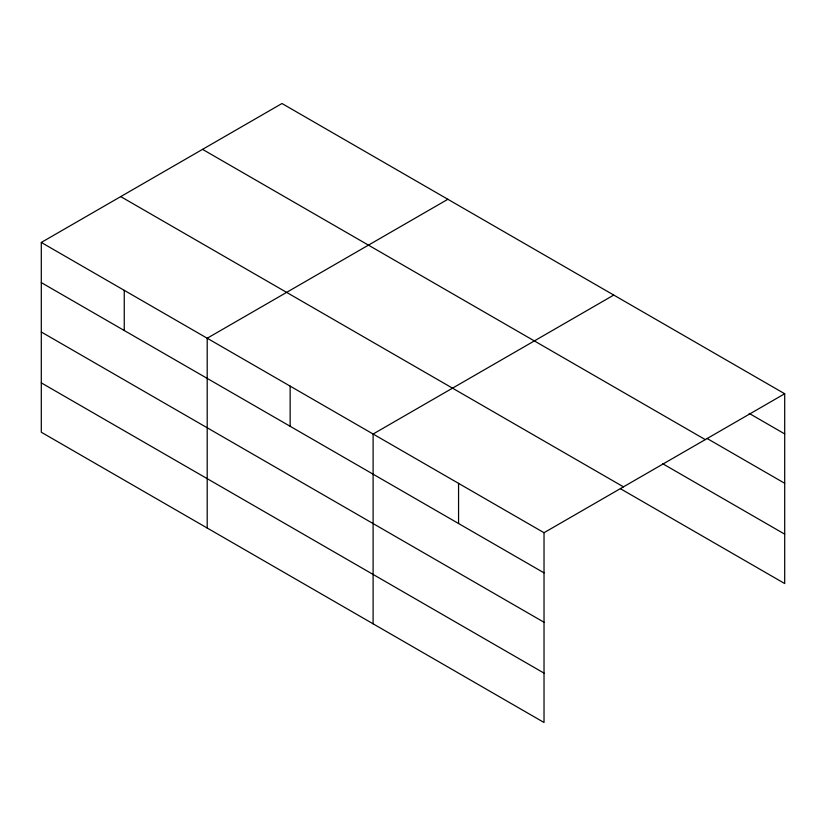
<?xml version="1.0" encoding="UTF-8"?>
<svg xmlns="http://www.w3.org/2000/svg" width="826" height="826" viewBox="0 0 826 826"><rect width="100%" height="100%" fill="white"/><g stroke="black" fill="none" stroke-linecap="round" stroke-linejoin="round"><path stroke-width="1.24" d="M41.3 242.452L544.024 532.708L544.024 722.492L41.3 432.246L41.3 242.452L281.976 103.508L784.7 393.754L784.7 583.548L620.429 488.703M447.868 199.283L207.202 338.237L207.202 528.031M613.77 295.068L373.104 434.022L373.104 623.816M544.024 532.708L784.7 393.754M749.182 413.403L784.7 433.918M707.004 438.43L784.7 483.293M202.546 149.361L705.28 439.608M662.607 463.675L784.7 534.164M120.72 196.598L623.454 486.844M41.3 282.616L544.024 572.862M41.3 332L544.024 622.246M41.3 382.872L544.024 673.118M458.564 483.365L458.564 523.519M290.153 386.124L290.153 426.288M124.251 290.349L124.251 330.503"/></g></svg>
